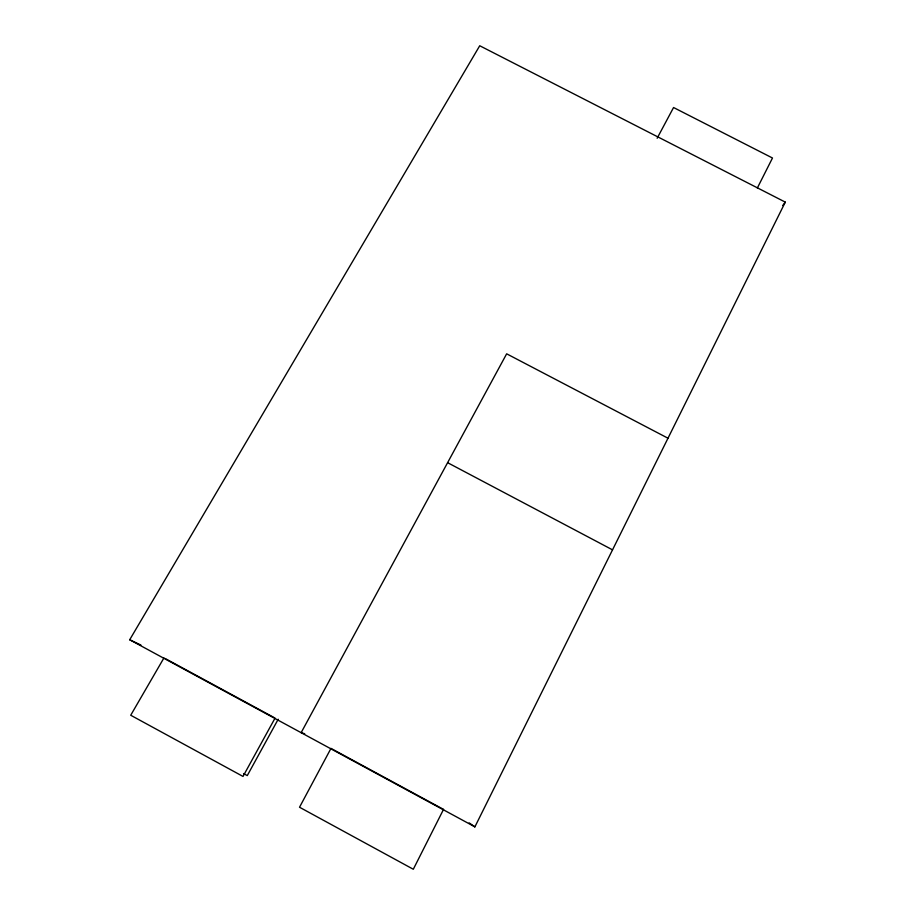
<?xml version="1.0" encoding="UTF-8"?>
<svg xmlns="http://www.w3.org/2000/svg" width="915" height="915" viewBox="0 0 915 915"><rect width="100%" height="100%" fill="white"/><g stroke="black" fill="none" stroke-linecap="round" stroke-linejoin="round"><path stroke-width="1.37" d="M474.896 826.863L785.299 202.124L479.735 45.75L129.701 639.757L474.896 826.863L469.155 822.871M757.357 187.975L772.489 158.009L673.566 107.524L657.142 138.256M275.072 718.081L243.013 776.435L130.719 715.244L163.979 657.874M278.206 719.236L247.279 775.6L243.539 773.552M782.714 205.52L785.299 202.124M304.718 733.727L301.138 732.675L506.658 353.819L667.996 438.216M129.701 639.757L140.921 645.052M447.607 462.681L612.524 549.846M165.238 658.548L273.825 717.406M443.535 809.398L413.306 869.25L299.525 807.236L330.978 748.39L443.535 809.398"/></g></svg>
